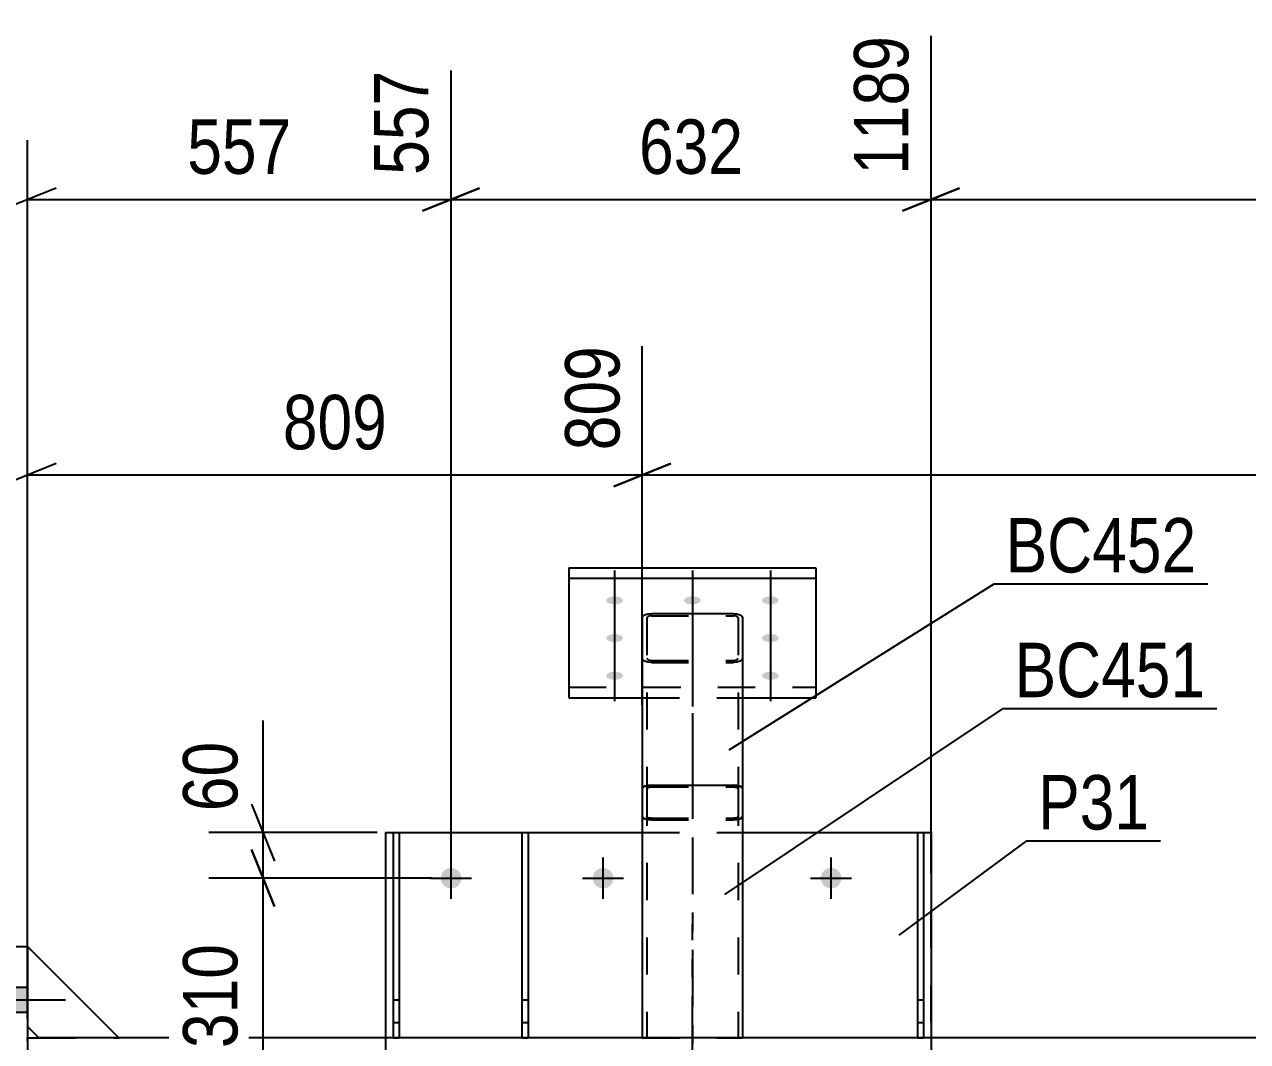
# Model space of a CAD drawing. Header units: millimetres. Extents: x -93 to 748, y -457 to 137.
# Drawn here: x -57.6 to 6.8, y -230.8 to -177.3 of the extents above; entities that cross this region are included whole.
import ezdxf

# ---------------------------------------------------------------- set-up
doc = ezdxf.new("R2010")
doc.units = ezdxf.units.MM
doc.linetypes.add('DXK_LINE_DOT2', pattern=[3.9198, 1.9599, -1.9599])
doc.linetypes.add('DXK_LINE_DOT3', pattern=[5.9187, 2.979, -0.9799, 0.9799, -0.9799])
doc.styles.add('Arial Narrow', font='ARIALN.TTF', dxfattribs={"height": 0.2})

# ---------------------------------------------------------------- blocks, each defined once
blk = doc.blocks.new('Part-761532223-5626 - 5498')
at = {"color": 2, "linetype": 'Continuous'}
for p, q in [((-25.063, -208.514), (-25.027, -208.425)), ((-25.063, -208.514), (-25.063, -217.488)), ((-25.027, -208.425), (-24.922, -208.348)), ((-24.922, -208.348), (-24.767, -208.297)), ((-24.767, -208.297), (-24.583, -208.279)), ((-24.583, -208.279), (-20.263, -208.279)), ((-20.263, -208.279), (-20.079, -208.297)), ((-20.079, -208.297), (-19.924, -208.348)), ((-19.924, -208.348), (-19.82, -208.425)), ((-19.82, -208.425), (-19.783, -208.514)), ((-19.783, -208.514), (-19.783, -217.488)), ((-25.027, -217.425), (-25.063, -217.488)), ((-24.922, -217.372), (-25.027, -217.425)), ((-24.767, -217.336), (-24.922, -217.372)), ((-24.583, -217.324), (-24.767, -217.336)), ((-24.583, -217.324), (-20.263, -217.324)), ((-20.079, -217.336), (-20.263, -217.324)), ((-19.924, -217.372), (-20.079, -217.336)), ((-19.82, -217.425), (-19.924, -217.372)), ((-19.783, -217.488), (-19.82, -217.425))]:
    blk.add_line(p, q, dxfattribs=at)
at = {"color": 7, "linetype": 'DXK_LINE_DOT2'}
for p, q in [((-24.805, -208.469), (-24.823, -208.514)), ((-24.823, -208.514), (-24.823, -218.969)), ((-24.753, -208.431), (-24.805, -208.469)), ((-24.675, -208.406), (-24.753, -208.431)), ((-24.583, -208.397), (-24.675, -208.406)), ((-24.583, -208.397), (-20.263, -208.397)), ((-20.171, -208.406), (-20.263, -208.397)), ((-20.093, -208.431), (-20.171, -208.406)), ((-20.041, -208.469), (-20.093, -208.431)), ((-20.023, -208.514), (-20.041, -208.469)), ((-20.023, -208.514), (-20.023, -218.969)), ((-25.027, -210.719), (-25.063, -210.629)), ((-24.922, -210.796), (-25.027, -210.719)), ((-24.767, -210.846), (-24.922, -210.796)), ((-24.823, -210.629), (-24.805, -210.674)), ((-24.805, -210.674), (-24.753, -210.712)), ((-24.583, -210.864), (-24.767, -210.846)), ((-24.753, -210.712), (-24.675, -210.738)), ((-24.675, -210.738), (-24.583, -210.747)), ((-24.583, -210.747), (-20.263, -210.747)), ((-24.583, -210.864), (-20.263, -210.864)), ((-20.263, -210.747), (-20.171, -210.738)), ((-20.079, -210.846), (-20.263, -210.864)), ((-20.171, -210.738), (-20.093, -210.712)), ((-20.093, -210.712), (-20.041, -210.674)), ((-19.924, -210.796), (-20.079, -210.846)), ((-20.041, -210.674), (-20.023, -210.629)), ((-19.82, -210.719), (-19.924, -210.796)), ((-19.783, -210.629), (-19.82, -210.719)), ((-25.063, -217.488), (-25.063, -218.969)), ((-24.823, -217.488), (-24.805, -217.457)), ((-24.805, -217.457), (-24.753, -217.43)), ((-24.753, -217.43), (-24.675, -217.412)), ((-24.675, -217.412), (-24.583, -217.406)), ((-24.583, -217.406), (-20.263, -217.406)), ((-20.263, -217.406), (-20.171, -217.412)), ((-20.171, -217.412), (-20.093, -217.43)), ((-20.093, -217.43), (-20.079, -217.437)), ((-20.079, -217.437), (-20.041, -217.457)), ((-20.041, -217.457), (-20.023, -217.488)), ((-19.783, -217.488), (-19.783, -218.969)), ((-25.063, -218.969), (-25.027, -219.032)), ((-25.027, -219.032), (-24.922, -219.086)), ((-24.922, -219.086), (-24.767, -219.121)), ((-24.805, -219.001), (-24.823, -218.969)), ((-24.753, -219.028), (-24.805, -219.001)), ((-24.767, -219.121), (-24.583, -219.134)), ((-24.675, -219.045), (-24.753, -219.028)), ((-24.583, -219.052), (-24.675, -219.045)), ((-24.583, -219.052), (-20.263, -219.052)), ((-24.583, -219.134), (-20.263, -219.134)), ((-20.171, -219.045), (-20.263, -219.052)), ((-20.263, -219.134), (-20.079, -219.121)), ((-20.093, -219.028), (-20.171, -219.045)), ((-20.093, -219.028), (-20.079, -219.02)), ((-20.079, -219.02), (-20.041, -219.001)), ((-20.079, -219.121), (-19.924, -219.086)), ((-20.041, -219.001), (-20.023, -218.969)), ((-19.924, -219.086), (-19.82, -219.032)), ((-19.82, -219.032), (-19.783, -218.969))]:
    blk.add_line(p, q, dxfattribs=at)
at = {"color": 7, "linetype": 'DXK_LINE_DOT3'}
blk.add_line((-22.423, -209.572), (-22.423, -218.229), dxfattribs=at)
blk = doc.blocks.new('Bolt-761532223-5729 - 5498')
at = {"linetype": 'Continuous'}
for points in [[(-35.127, -221.67, -1), (-35.127, -222.75, -1)], [(-27.127, -221.67, -1), (-27.127, -222.75, -1)], [(-15.127, -221.67, -1), (-15.127, -222.75, -1)]]:
    blk.add_hatch(color=1, dxfattribs=at).paths.add_polyline_path(points)
at = {"color": 1, "linetype": 'Continuous'}
for p, q in [((-35.127, -223.29), (-35.127, -221.13)), ((-27.127, -223.29), (-27.127, -221.13)), ((-15.127, -223.29), (-15.127, -221.13)), ((-36.207, -222.21), (-34.047, -222.21)), ((-28.207, -222.21), (-26.047, -222.21)), ((-16.207, -222.21), (-14.047, -222.21))]:
    blk.add_line(p, q, dxfattribs=at)
blk = doc.blocks.new('Part-761532223-5512 - 5498')
at = {"color": 2, "linetype": 'Continuous'}
for p, q in [((-57.423, -230.61), (-56.822, -230.61)), ((671.777, -230.61), (-52.622, -230.61))]:
    blk.add_line(p, q, dxfattribs=at)
at = {"color": 7, "linetype": 'DXK_LINE_DOT2'}
for p, q in [((-57.423, -238.61), (-57.423, -230.61)), ((-52.622, -230.61), (-56.822, -230.61))]:
    blk.add_line(p, q, dxfattribs=at)
blk = doc.blocks.new('Part-761532223-5532 - 5498')
at = {"color": 7, "linetype": 'DXK_LINE_DOT2'}
for p, q in [((-52.622, -230.61), (-57.422, -225.81)), ((-57.422, -225.81), (-57.422, -230.01)), ((-57.422, -230.01), (-56.822, -230.61)), ((-56.822, -230.61), (-52.622, -230.61))]:
    blk.add_line(p, q, dxfattribs=at)
blk = doc.blocks.new('Part-761532223-5535 - 5498')
at = {"color": 2, "linetype": 'Continuous'}
for p, q in [((-52.622, -230.61), (-57.422, -225.81)), ((-57.422, -225.81), (-57.422, -230.01)), ((-57.422, -230.01), (-56.822, -230.61)), ((-52.622, -230.61), (-56.822, -230.61))]:
    blk.add_line(p, q, dxfattribs=at)
blk = doc.blocks.new('Part-761532223-5602 - 5498')
at = {"color": 2, "linetype": 'Continuous'}
for p, q in [((-38.177, -219.81), (-37.857, -219.81)), ((-38.177, -219.81), (-38.177, -230.61)), ((-37.857, -219.81), (-37.857, -230.61)), ((-38.177, -228.61), (-37.857, -228.61))]:
    blk.add_line(p, q, dxfattribs=at)
at = {"color": 7, "linetype": 'DXK_LINE_DOT2'}
for p, q in [((-38.177, -229.81), (-37.857, -229.81)), ((-38.177, -230.61), (-37.857, -230.61))]:
    blk.add_line(p, q, dxfattribs=at)
blk = doc.blocks.new('Part-761532223-5538 - 5498')
at = {"color": 7, "linetype": 'DXK_LINE_DOT2'}
for p, q in [((-52.622, -230.61), (-57.422, -225.81)), ((-57.422, -225.81), (-57.422, -230.01)), ((-57.422, -230.01), (-56.822, -230.61)), ((-56.822, -230.61), (-52.622, -230.61))]:
    blk.add_line(p, q, dxfattribs=at)
blk = doc.blocks.new('Part-761532223-5611 - 5498')
at = {"color": 2, "linetype": 'Continuous'}
for p, q in [((-28.923, -205.868), (-15.923, -205.868)), ((-28.923, -205.868), (-28.923, -212.716)), ((-15.923, -205.868), (-15.923, -212.716)), ((-28.923, -206.428), (-15.923, -206.428)), ((-28.923, -212.716), (-25.063, -212.716)), ((-19.783, -212.716), (-15.923, -212.716))]:
    blk.add_line(p, q, dxfattribs=at)
at = {"color": 7, "linetype": 'DXK_LINE_DOT2'}
for p, q in [((-28.923, -212.155), (-15.923, -212.155)), ((-25.063, -212.716), (-19.783, -212.716))]:
    blk.add_line(p, q, dxfattribs=at)
blk = doc.blocks.new('Part-761532223-5660 - 5498')
at = {"color": 2, "linetype": 'Continuous'}
for p, q in [((-38.577, -219.81), (-38.577, -219.81)), ((-38.577, -219.81), (-38.577, -230.61)), ((-38.577, -219.81), (-38.177, -219.81)), ((-37.857, -219.81), (-31.399, -219.81)), ((-31.079, -219.81), (-25.063, -219.81)), ((-19.783, -219.81), (-10.578, -219.81)), ((-10.258, -219.81), (-9.858, -219.81)), ((-9.858, -219.81), (-9.858, -230.61)), ((-38.577, -249.41), (-38.577, -238.61)), ((-9.858, -249.41), (-9.858, -238.61)), ((-38.577, -249.41), (-38.577, -249.41)), ((-38.577, -249.41), (-38.177, -249.41)), ((-37.857, -249.41), (-31.399, -249.41)), ((-31.079, -249.41), (-25.063, -249.41)), ((-19.783, -249.41), (-10.578, -249.41)), ((-10.258, -249.41), (-9.858, -249.41))]:
    blk.add_line(p, q, dxfattribs=at)
at = {"color": 7, "linetype": 'DXK_LINE_DOT2'}
for p, q in [((-38.577, -219.81), (-38.577, -249.41)), ((-38.577, -219.81), (-38.577, -219.81)), ((-38.177, -219.81), (-37.857, -219.81)), ((-31.399, -219.81), (-31.079, -219.81)), ((-25.063, -219.81), (-19.783, -219.81)), ((-10.578, -219.81), (-10.258, -219.81)), ((-9.858, -249.41), (-9.858, -219.81)), ((-38.577, -230.61), (-38.577, -238.61)), ((-9.858, -230.61), (-9.858, -238.61)), ((-38.577, -249.41), (-38.577, -249.41)), ((-38.177, -249.41), (-37.857, -249.41)), ((-31.399, -249.41), (-31.079, -249.41)), ((-25.063, -249.41), (-19.783, -249.41)), ((-10.578, -249.41), (-10.258, -249.41))]:
    blk.add_line(p, q, dxfattribs=at)
blk = doc.blocks.new('Part-761532223-5631 - 5498')
at = {"color": 7, "linetype": 'DXK_LINE_DOT3'}
blk.add_line((-22.423, -208.229), (-22.423, -244.61), dxfattribs=at)
at = {"color": 2, "linetype": 'Continuous'}
for p, q in [((-25.063, -217.488), (-25.027, -217.425)), ((-25.063, -217.488), (-25.063, -230.61)), ((-25.027, -217.425), (-24.922, -217.372)), ((-24.922, -217.372), (-24.767, -217.336)), ((-24.767, -217.336), (-24.583, -217.324)), ((-24.583, -217.324), (-20.263, -217.324)), ((-20.263, -217.324), (-20.079, -217.336)), ((-20.079, -217.336), (-19.924, -217.372)), ((-19.924, -217.372), (-19.82, -217.425)), ((-19.82, -217.425), (-19.783, -217.488)), ((-19.783, -217.488), (-19.783, -230.61))]:
    blk.add_line(p, q, dxfattribs=at)
at = {"color": 7, "linetype": 'DXK_LINE_DOT2'}
for p, q in [((-24.805, -217.457), (-24.823, -217.488)), ((-24.823, -217.488), (-24.823, -230.61)), ((-24.753, -217.43), (-24.805, -217.457)), ((-24.675, -217.412), (-24.753, -217.43)), ((-24.583, -217.406), (-24.675, -217.412)), ((-24.583, -217.406), (-20.263, -217.406)), ((-20.171, -217.412), (-20.263, -217.406)), ((-20.093, -217.43), (-20.171, -217.412)), ((-20.041, -217.457), (-20.093, -217.43)), ((-20.023, -217.488), (-20.041, -217.457)), ((-20.023, -217.488), (-20.023, -230.61)), ((-25.027, -219.032), (-25.063, -218.969)), ((-24.922, -219.086), (-25.027, -219.032)), ((-24.767, -219.121), (-24.922, -219.086)), ((-24.823, -218.969), (-24.805, -219.001)), ((-24.805, -219.001), (-24.753, -219.028)), ((-24.583, -219.134), (-24.767, -219.121)), ((-24.753, -219.028), (-24.675, -219.045)), ((-24.675, -219.045), (-24.583, -219.052)), ((-24.583, -219.052), (-20.263, -219.052)), ((-24.583, -219.134), (-20.263, -219.134)), ((-20.263, -219.052), (-20.171, -219.045)), ((-20.079, -219.121), (-20.263, -219.134)), ((-20.171, -219.045), (-20.093, -219.028)), ((-20.093, -219.028), (-20.079, -219.02)), ((-20.079, -219.02), (-20.041, -219.001)), ((-19.924, -219.086), (-20.079, -219.121)), ((-20.041, -219.001), (-20.023, -218.969)), ((-19.82, -219.032), (-19.924, -219.086)), ((-19.783, -218.969), (-19.82, -219.032)), ((-25.063, -230.61), (-19.783, -230.61))]:
    blk.add_line(p, q, dxfattribs=at)
blk = doc.blocks.new('Part-761532223-5597 - 5498')
at = {"color": 2, "linetype": 'Continuous'}
for p, q in [((-10.578, -219.81), (-10.258, -219.81)), ((-10.578, -219.81), (-10.578, -230.61)), ((-10.258, -219.81), (-10.258, -230.61)), ((-10.578, -228.61), (-10.258, -228.61))]:
    blk.add_line(p, q, dxfattribs=at)
at = {"color": 7, "linetype": 'DXK_LINE_DOT2'}
for p, q in [((-10.578, -229.81), (-10.258, -229.81)), ((-10.578, -230.61), (-10.258, -230.61))]:
    blk.add_line(p, q, dxfattribs=at)
blk = doc.blocks.new('Part-761532223-5607 - 5498')
at = {"color": 2, "linetype": 'Continuous'}
for p, q in [((-31.399, -219.81), (-31.079, -219.81)), ((-31.399, -219.81), (-31.399, -230.61)), ((-31.079, -219.81), (-31.079, -230.61)), ((-31.399, -228.61), (-31.079, -228.61))]:
    blk.add_line(p, q, dxfattribs=at)
at = {"color": 7, "linetype": 'DXK_LINE_DOT2'}
for p, q in [((-31.399, -229.81), (-31.079, -229.81)), ((-31.399, -230.61), (-31.079, -230.61))]:
    blk.add_line(p, q, dxfattribs=at)
blk = doc.blocks.new('Part-761532223-5621 - 5498')
at = {"color": 7, "linetype": 'DXK_LINE_DOT3'}
blk.add_line((-22.423, -260.991), (-22.423, -224.61), dxfattribs=at)
at = {"color": 2, "linetype": 'Continuous'}
for p, q in [((-25.063, -251.731), (-25.063, -238.61)), ((-19.783, -251.731), (-19.783, -238.61)), ((-25.027, -251.794), (-25.063, -251.731)), ((-19.783, -251.731), (-19.82, -251.794)), ((-24.922, -251.848), (-25.027, -251.794)), ((-24.767, -251.883), (-24.922, -251.848)), ((-24.583, -251.896), (-24.767, -251.883)), ((-24.583, -251.896), (-20.263, -251.896)), ((-20.079, -251.883), (-20.263, -251.896)), ((-19.924, -251.848), (-20.079, -251.883)), ((-19.82, -251.794), (-19.924, -251.848))]:
    blk.add_line(p, q, dxfattribs=at)
at = {"color": 7, "linetype": 'DXK_LINE_DOT2'}
for p, q in [((-25.063, -238.61), (-19.783, -238.61)), ((-24.823, -251.731), (-24.823, -238.61)), ((-20.023, -251.731), (-20.023, -238.61)), ((-25.063, -250.25), (-25.027, -250.187)), ((-25.027, -250.187), (-24.922, -250.134)), ((-24.922, -250.134), (-24.767, -250.098)), ((-24.805, -250.219), (-24.823, -250.25)), ((-24.753, -250.192), (-24.805, -250.219)), ((-24.767, -250.098), (-24.583, -250.086)), ((-24.675, -250.174), (-24.753, -250.192)), ((-24.583, -250.168), (-24.675, -250.174)), ((-24.583, -250.086), (-20.263, -250.086)), ((-24.583, -250.168), (-20.263, -250.168)), ((-20.263, -250.086), (-20.079, -250.098)), ((-20.171, -250.174), (-20.263, -250.168)), ((-20.093, -250.192), (-20.171, -250.174)), ((-20.041, -250.219), (-20.093, -250.192)), ((-20.079, -250.098), (-19.924, -250.134)), ((-20.023, -250.25), (-20.041, -250.219)), ((-19.924, -250.134), (-19.82, -250.187)), ((-19.82, -250.187), (-19.783, -250.25)), ((-24.823, -251.731), (-24.805, -251.763)), ((-20.041, -251.763), (-20.023, -251.731)), ((-24.805, -251.763), (-24.753, -251.79)), ((-24.753, -251.79), (-24.675, -251.807)), ((-24.675, -251.807), (-24.583, -251.814)), ((-24.583, -251.814), (-20.263, -251.814)), ((-20.263, -251.814), (-20.171, -251.807)), ((-20.171, -251.807), (-20.093, -251.79)), ((-20.093, -251.79), (-20.041, -251.763))]:
    blk.add_line(p, q, dxfattribs=at)
blk = doc.blocks.new('Part-761532223-5648 - 5498')
at = {"color": 2, "linetype": 'Continuous'}
for p, q in [((-58.423, -225.81), (-57.423, -225.81)), ((-58.423, -243.41), (-58.423, -225.81)), ((-57.423, -225.81), (-57.423, -243.41)), ((-57.423, -243.41), (-58.423, -243.41))]:
    blk.add_line(p, q, dxfattribs=at)
blk = doc.blocks.new('Bolt-761532223-5716 - 5498')
at = {"linetype": 'Continuous'}
for points in [[(-26.523, -207.376), (-26.432, -207.381), (-26.344, -207.395), (-26.264, -207.417), (-26.196, -207.447), (-26.142, -207.483), (-26.105, -207.523), (-26.085, -207.567), (-26.085, -207.611), (-26.105, -207.655), (-26.142, -207.695), (-26.196, -207.731), (-26.264, -207.761), (-26.344, -207.783), (-26.432, -207.797), (-26.523, -207.802), (-26.615, -207.797), (-26.702, -207.783), (-26.782, -207.761), (-26.85, -207.731), (-26.904, -207.695), (-26.942, -207.655), (-26.961, -207.611), (-26.961, -207.567), (-26.942, -207.523), (-26.904, -207.483), (-26.85, -207.447), (-26.782, -207.417), (-26.702, -207.395), (-26.615, -207.381)], [(-22.423, -207.376), (-22.332, -207.381), (-22.244, -207.395), (-22.164, -207.417), (-22.096, -207.447), (-22.042, -207.483), (-22.005, -207.523), (-21.985, -207.567), (-21.985, -207.611), (-22.005, -207.655), (-22.042, -207.695), (-22.096, -207.731), (-22.164, -207.761), (-22.244, -207.783), (-22.332, -207.797), (-22.423, -207.802), (-22.515, -207.797), (-22.602, -207.783), (-22.682, -207.761), (-22.75, -207.731), (-22.804, -207.695), (-22.842, -207.655), (-22.861, -207.611), (-22.861, -207.567), (-22.842, -207.523), (-22.804, -207.483), (-22.75, -207.447), (-22.682, -207.417), (-22.602, -207.395), (-22.515, -207.381)], [(-18.323, -207.376), (-18.232, -207.381), (-18.144, -207.395), (-18.064, -207.417), (-17.996, -207.447), (-17.942, -207.483), (-17.905, -207.523), (-17.885, -207.567), (-17.885, -207.611), (-17.905, -207.655), (-17.942, -207.695), (-17.996, -207.731), (-18.064, -207.761), (-18.144, -207.783), (-18.232, -207.797), (-18.323, -207.802), (-18.415, -207.797), (-18.502, -207.783), (-18.582, -207.761), (-18.65, -207.731), (-18.704, -207.695), (-18.742, -207.655), (-18.761, -207.611), (-18.761, -207.567), (-18.742, -207.523), (-18.704, -207.483), (-18.65, -207.447), (-18.582, -207.417), (-18.502, -207.395), (-18.415, -207.381)], [(-26.523, -209.359), (-26.432, -209.364), (-26.344, -209.378), (-26.264, -209.4), (-26.196, -209.43), (-26.142, -209.466), (-26.105, -209.506), (-26.085, -209.55), (-26.085, -209.594), (-26.105, -209.638), (-26.142, -209.678), (-26.196, -209.714), (-26.264, -209.744), (-26.344, -209.766), (-26.432, -209.78), (-26.523, -209.785), (-26.615, -209.78), (-26.702, -209.766), (-26.782, -209.744), (-26.85, -209.714), (-26.904, -209.678), (-26.942, -209.638), (-26.961, -209.594), (-26.961, -209.55), (-26.942, -209.506), (-26.904, -209.466), (-26.85, -209.43), (-26.782, -209.4), (-26.702, -209.378), (-26.615, -209.364)], [(-18.323, -209.359), (-18.232, -209.364), (-18.144, -209.378), (-18.064, -209.4), (-17.996, -209.43), (-17.942, -209.466), (-17.905, -209.506), (-17.885, -209.55), (-17.885, -209.594), (-17.905, -209.638), (-17.942, -209.678), (-17.996, -209.714), (-18.064, -209.744), (-18.144, -209.766), (-18.232, -209.78), (-18.323, -209.785), (-18.415, -209.78), (-18.502, -209.766), (-18.582, -209.744), (-18.65, -209.714), (-18.704, -209.678), (-18.742, -209.638), (-18.761, -209.594), (-18.761, -209.55), (-18.742, -209.506), (-18.704, -209.466), (-18.65, -209.43), (-18.582, -209.4), (-18.502, -209.378), (-18.415, -209.364)], [(-26.523, -211.342), (-26.432, -211.347), (-26.344, -211.36), (-26.264, -211.383), (-26.196, -211.412), (-26.142, -211.448), (-26.105, -211.489), (-26.085, -211.533), (-26.085, -211.577), (-26.105, -211.621), (-26.142, -211.661), (-26.196, -211.697), (-26.264, -211.727), (-26.344, -211.749), (-26.432, -211.763), (-26.523, -211.768), (-26.615, -211.763), (-26.702, -211.749), (-26.782, -211.727), (-26.85, -211.697), (-26.904, -211.661), (-26.942, -211.621), (-26.961, -211.577), (-26.961, -211.533), (-26.942, -211.489), (-26.904, -211.448), (-26.85, -211.412), (-26.782, -211.383), (-26.702, -211.36), (-26.615, -211.347)], [(-18.323, -211.342), (-18.232, -211.347), (-18.144, -211.36), (-18.064, -211.383), (-17.996, -211.412), (-17.942, -211.448), (-17.905, -211.489), (-17.885, -211.533), (-17.885, -211.577), (-17.905, -211.621), (-17.942, -211.661), (-17.996, -211.697), (-18.064, -211.727), (-18.144, -211.749), (-18.232, -211.763), (-18.323, -211.768), (-18.415, -211.763), (-18.502, -211.749), (-18.582, -211.727), (-18.65, -211.697), (-18.704, -211.661), (-18.742, -211.621), (-18.761, -211.577), (-18.761, -211.533), (-18.742, -211.489), (-18.704, -211.448), (-18.65, -211.412), (-18.582, -211.383), (-18.502, -211.36), (-18.415, -211.347)]]:
    blk.add_hatch(color=1, dxfattribs=at).paths.add_polyline_path(points)
at = {"color": 1, "linetype": 'Continuous'}
for p, q in [((-26.523, -206.013), (-26.523, -208.919)), ((-22.423, -206.013), (-22.423, -208.919)), ((-18.323, -206.013), (-18.323, -208.919)), ((-26.523, -207.996), (-26.523, -210.902)), ((-18.323, -207.996), (-18.323, -210.902)), ((-26.523, -209.979), (-26.523, -212.885)), ((-18.323, -209.979), (-18.323, -212.885))]:
    blk.add_line(p, q, dxfattribs=at)
at = {"color": 1, "linetype": 'DXK_LINE_DOT2'}
blk.add_line((-22.423, -209.979), (-22.423, -212.885), dxfattribs=at)
blk = doc.blocks.new('Bolt-761532223-5725 - 5498')
at = {"linetype": 'Continuous'}
for points in [[(-57.423, -229.27), (-57.423, -227.95), (-58.423, -227.95), (-58.423, -229.27)], [(-57.423, -229.27), (-57.423, -227.95), (-58.423, -227.95), (-58.423, -229.27)], [(-57.423, -229.27), (-57.423, -227.95), (-58.423, -227.95), (-58.423, -229.27)], [(-57.423, -229.27), (-57.423, -227.95), (-58.423, -227.95), (-58.423, -229.27)], [(-57.423, -235.27), (-57.423, -233.95), (-58.423, -233.95), (-58.423, -235.27)], [(-57.423, -235.27), (-57.423, -233.95), (-58.423, -233.95), (-58.423, -235.27)], [(-57.423, -241.27), (-57.423, -239.95), (-58.423, -239.95), (-58.423, -241.27)], [(-57.423, -241.27), (-57.423, -239.95), (-58.423, -239.95), (-58.423, -241.27)], [(-57.423, -241.27), (-57.423, -239.95), (-58.423, -239.95), (-58.423, -241.27)], [(-57.423, -241.27), (-57.423, -239.95), (-58.423, -239.95), (-58.423, -241.27)]]:
    blk.add_hatch(color=1, dxfattribs=at).paths.add_polyline_path(points)
at = {"color": 1, "linetype": 'Continuous'}
for p, q in [((-58.423, -227.95), (-57.423, -227.95)), ((-58.423, -227.95), (-57.423, -227.95)), ((-58.423, -227.95), (-57.423, -227.95)), ((-58.423, -227.95), (-57.423, -227.95)), ((-60.183, -228.61), (-55.423, -228.61)), ((-60.183, -228.61), (-55.423, -228.61)), ((-60.183, -228.61), (-55.423, -228.61)), ((-60.183, -228.61), (-55.423, -228.61)), ((-58.423, -229.27), (-57.423, -229.27)), ((-58.423, -229.27), (-57.423, -229.27)), ((-58.423, -229.27), (-57.423, -229.27)), ((-58.423, -229.27), (-57.423, -229.27)), ((-58.423, -233.95), (-57.423, -233.95)), ((-58.423, -233.95), (-57.423, -233.95)), ((-60.183, -234.61), (-55.423, -234.61)), ((-60.183, -234.61), (-55.423, -234.61)), ((-58.423, -235.27), (-57.423, -235.27)), ((-58.423, -235.27), (-57.423, -235.27)), ((-58.423, -239.95), (-57.423, -239.95)), ((-58.423, -239.95), (-57.423, -239.95)), ((-58.423, -239.95), (-57.423, -239.95)), ((-58.423, -239.95), (-57.423, -239.95)), ((-60.183, -240.61), (-55.423, -240.61)), ((-60.183, -240.61), (-55.423, -240.61)), ((-60.183, -240.61), (-55.423, -240.61)), ((-60.183, -240.61), (-55.423, -240.61)), ((-58.423, -241.27), (-57.423, -241.27)), ((-58.423, -241.27), (-57.423, -241.27)), ((-58.423, -241.27), (-57.423, -241.27)), ((-58.423, -241.27), (-57.423, -241.27))]:
    blk.add_line(p, q, dxfattribs=at)
blk = doc.blocks.new('StraightDimension-761532223-26674 - 5498')
at = {"color": 7, "linetype": 'Continuous'}
for p, q in [((-25.063, -213.094), (-25.063, -194.203)), ((-57.422, -229.61), (-57.422, -197.859)), ((-55.922, -200.387), (-58.922, -201.587)), ((-26.563, -201.587), (-23.563, -200.387)), ((-57.422, -200.987), (-25.063, -200.987))]:
    blk.add_line(p, q, dxfattribs=at)
at = {"color": 0}
blk.add_wipeout([(-37.9, -200.237), (-37.9, -196.037), (-44.585, -196.037), (-44.585, -200.237)], dxfattribs=at)
at = {"color": 3, "style": 'Arial Narrow'}
blk.add_text('809', height=2.8633, dxfattribs=at).set_placement((-43.985, -199.637))
at = {"color": 0, "linetype": 'Continuous'}
for points in [[(-25.663, -193.603), (-29.863, -193.603), (-29.863, -200.287), (-25.663, -200.287)], [(-58.022, -197.259), (-62.222, -197.259), (-62.222, -200.287), (-58.022, -200.287)]]:
    blk.add_wipeout(points, dxfattribs=at)
at = {"color": 3, "linetype": 'Continuous', "style": 'Arial Narrow'}
for s, height, p in [('809', 2.8633, (-26.263, -199.687)), ('0', 2.863, (-58.622, -199.687))]:
    blk.add_text(s, height=height, rotation=90.00021, dxfattribs=at).set_placement(p)
blk = doc.blocks.new('StraightDimension-761532223-5927 - 5498')
at = {"color": 7, "linetype": 'Continuous'}
for p, q in [((-45.027, -219.81), (-45.027, -213.904)), ((-45.027, -219.81), (-45.027, -213.904)), ((-45.627, -218.31), (-44.427, -221.31)), ((-39.017, -219.81), (-47.877, -219.81)), ((-45.027, -222.21), (-45.027, -219.81)), ((-44.427, -223.71), (-45.627, -220.71)), ((-36.127, -222.21), (-47.877, -222.21))]:
    blk.add_line(p, q, dxfattribs=at)
at = {"color": 0}
blk.add_wipeout([(-45.777, -214.429), (-49.977, -214.429), (-49.977, -219.285), (-45.777, -219.285)], dxfattribs=at)
at = {"color": 3, "style": 'Arial Narrow'}
blk.add_text('60', height=2.8633, rotation=90.00021, dxfattribs=at).set_placement((-46.377, -218.685))
blk = doc.blocks.new('StraightDimension-761532223-5967 - 5498')
at = {"color": 7, "linetype": 'Continuous'}
for p, q in [((-45.627, -220.71), (-44.427, -223.71)), ((-36.127, -222.21), (-47.877, -222.21)), ((-45.027, -234.61), (-45.027, -222.21)), ((-44.427, -236.11), (-45.627, -233.11)), ((-36.127, -234.61), (-47.877, -234.61))]:
    blk.add_line(p, q, dxfattribs=at)
at = {"color": 0}
blk.add_wipeout([(-45.777, -225.068), (-49.977, -225.068), (-49.977, -231.752), (-45.777, -231.752)], dxfattribs=at)
at = {"color": 3, "style": 'Arial Narrow'}
blk.add_text('310', height=2.8633, rotation=90.00021, dxfattribs=at).set_placement((-46.377, -231.152))
blk = doc.blocks.new('StraightDimension-761532223-15984 - 5498')
at = {"color": 7, "linetype": 'Continuous'}
for p, q in [((-9.858, -220.073), (-9.858, -177.874)), ((-8.358, -185.887), (-11.358, -187.087)), ((-9.858, -186.487), (676.577, -186.487))]:
    blk.add_line(p, q, dxfattribs=at)
blk = doc.blocks.new('StraightDimension-761532223-15985 - 5498')
at = {"color": 7, "linetype": 'Continuous'}
for p, q in [((-9.858, -220.073), (-9.858, -177.874)), ((-35.127, -221.21), (-35.127, -179.702)), ((-33.627, -185.887), (-36.627, -187.087)), ((-11.358, -187.087), (-8.358, -185.887)), ((-35.127, -186.487), (-9.858, -186.487))]:
    blk.add_line(p, q, dxfattribs=at)
at = {"color": 0}
blk.add_wipeout([(-19.15, -185.737), (-19.15, -181.537), (-25.835, -181.537), (-25.835, -185.737)], dxfattribs=at)
at = {"color": 3, "style": 'Arial Narrow'}
blk.add_text('632', height=2.8633, dxfattribs=at).set_placement((-25.235, -185.137))
at = {"color": 0, "linetype": 'Continuous'}
blk.add_wipeout([(-10.458, -177.274), (-14.658, -177.274), (-14.658, -185.787), (-10.458, -185.787)], dxfattribs=at)
at = {"color": 3, "linetype": 'Continuous', "style": 'Arial Narrow'}
blk.add_text('1189', height=2.8633, rotation=90.00021, dxfattribs=at).set_placement((-11.058, -185.187))
blk = doc.blocks.new('StraightDimension-761532223-15986 - 5498')
at = {"color": 7, "linetype": 'Continuous'}
for p, q in [((-35.127, -221.21), (-35.127, -179.702)), ((-57.422, -224.81), (-57.422, -183.359)), ((-55.922, -185.887), (-58.922, -187.087)), ((-36.627, -187.087), (-33.627, -185.887)), ((-57.422, -186.487), (-35.127, -186.487))]:
    blk.add_line(p, q, dxfattribs=at)
at = {"color": 0}
blk.add_wipeout([(-42.932, -185.737), (-42.932, -181.537), (-49.617, -181.537), (-49.617, -185.737)], dxfattribs=at)
at = {"color": 3, "style": 'Arial Narrow'}
blk.add_text('557', height=2.8633, dxfattribs=at).set_placement((-49.017, -185.137))
at = {"color": 0, "linetype": 'Continuous'}
for points in [[(-35.727, -179.102), (-39.927, -179.102), (-39.927, -185.787), (-35.727, -185.787)], [(-58.022, -182.759), (-62.222, -182.759), (-62.222, -185.787), (-58.022, -185.787)]]:
    blk.add_wipeout(points, dxfattribs=at)
at = {"color": 3, "linetype": 'Continuous', "style": 'Arial Narrow'}
for s, height, p in [('557', 2.8633, (-36.327, -185.187)), ('0', 2.863, (-58.622, -185.187))]:
    blk.add_text(s, height=height, rotation=90.00021, dxfattribs=at).set_placement(p)
blk = doc.blocks.new('StraightDimension-761532223-26673 - 5498')
at = {"color": 7, "linetype": 'Continuous'}
for p, q in [((-25.063, -213.094), (-25.063, -194.203)), ((-23.563, -200.387), (-26.563, -201.587)), ((-25.063, -200.987), (214.937, -200.987))]:
    blk.add_line(p, q, dxfattribs=at)
blk = doc.blocks.new('Mark-761532223-5622 - 5498')
at = {"color": 30, "linetype": 'Continuous'}
for p, q in [((-20.491, -215.451), (-6.536, -206.721)), ((-6.536, -206.721), (4.713, -206.721))]:
    blk.add_line(p, q, dxfattribs=at)
at = {"color": 0}
blk.add_wipeout([(4.113, -206.121), (4.113, -203.121), (-5.936, -203.121), (-5.936, -206.121)], dxfattribs=at)
blk.add_wipeout([(4.113, -206.121), (4.113, -203.121), (-5.936, -203.121), (-5.936, -206.121)], dxfattribs=at)
at = {"color": 3, "style": 'Arial Narrow'}
blk.add_text('BC452', height=2.8633, dxfattribs=at).set_placement((-5.936, -206.121))
blk = doc.blocks.new('Mark-761532223-5627 - 5498')
at = {"color": 30, "linetype": 'Continuous'}
for p, q in [((-20.719, -223.068), (-6.064, -213.284)), ((-6.064, -213.284), (5.184, -213.284))]:
    blk.add_line(p, q, dxfattribs=at)
at = {"color": 0}
blk.add_wipeout([(4.584, -212.684), (4.584, -209.684), (-5.464, -209.684), (-5.464, -212.684)], dxfattribs=at)
blk.add_wipeout([(4.584, -212.684), (4.584, -209.684), (-5.464, -209.684), (-5.464, -212.684)], dxfattribs=at)
at = {"color": 3, "style": 'Arial Narrow'}
blk.add_text('BC451', height=2.8633, dxfattribs=at).set_placement((-5.464, -212.684))
blk = doc.blocks.new('Mark-761532223-5656 - 5498')
at = {"color": 30, "linetype": 'Continuous'}
for p, q in [((-11.549, -225.217), (-4.824, -220.248)), ((-4.824, -220.248), (2.224, -220.248))]:
    blk.add_line(p, q, dxfattribs=at)
at = {"color": 0}
blk.add_wipeout([(1.624, -219.648), (1.624, -216.648), (-4.224, -216.648), (-4.224, -219.648)], dxfattribs=at)
blk.add_wipeout([(1.624, -219.648), (1.624, -216.648), (-4.224, -216.648), (-4.224, -219.648)], dxfattribs=at)
at = {"color": 3, "style": 'Arial Narrow'}
blk.add_text('P31', height=2.8633, dxfattribs=at).set_placement((-4.224, -219.648))

msp = doc.modelspace()

# ---------------------------------------------------------------- block references
for name in ['Part-761532223-5611 - 5498', 'Bolt-761532223-5716 - 5498', 'Part-761532223-5631 - 5498', 'Part-761532223-5626 - 5498', 'Part-761532223-5660 - 5498', 'Part-761532223-5602 - 5498', 'Part-761532223-5607 - 5498', 'Part-761532223-5597 - 5498', 'Bolt-761532223-5729 - 5498', 'Part-761532223-5621 - 5498', 'Part-761532223-5648 - 5498', 'Part-761532223-5532 - 5498', 'Part-761532223-5535 - 5498', 'Part-761532223-5538 - 5498', 'Bolt-761532223-5725 - 5498', 'Part-761532223-5512 - 5498']:
    msp.add_blockref(name, (0, 0))

# ---------------------------------------------------------------- next in the draw order: block references
for name in ['StraightDimension-761532223-15984 - 5498', 'StraightDimension-761532223-26674 - 5498']:
    msp.add_blockref(name, (0, 0))

# ---------------------------------------------------------------- next in the draw order: block references
msp.add_blockref('StraightDimension-761532223-5927 - 5498', (0, 0))

# ---------------------------------------------------------------- next in the draw order: block references
msp.add_blockref('StraightDimension-761532223-5967 - 5498', (0, 0))

# ---------------------------------------------------------------- next in the draw order: block references
msp.add_blockref('StraightDimension-761532223-15985 - 5498', (0, 0))

# ---------------------------------------------------------------- next in the draw order: block references
for name in ['StraightDimension-761532223-15986 - 5498', 'StraightDimension-761532223-26673 - 5498']:
    msp.add_blockref(name, (0, 0))

# ---------------------------------------------------------------- next in the draw order: block references
msp.add_blockref('Mark-761532223-5622 - 5498', (0, 0))

# ---------------------------------------------------------------- next in the draw order: block references
msp.add_blockref('Mark-761532223-5627 - 5498', (0, 0))

# ---------------------------------------------------------------- next in the draw order: block references
msp.add_blockref('Mark-761532223-5656 - 5498', (0, 0))

doc.saveas('drawing.dxf')
